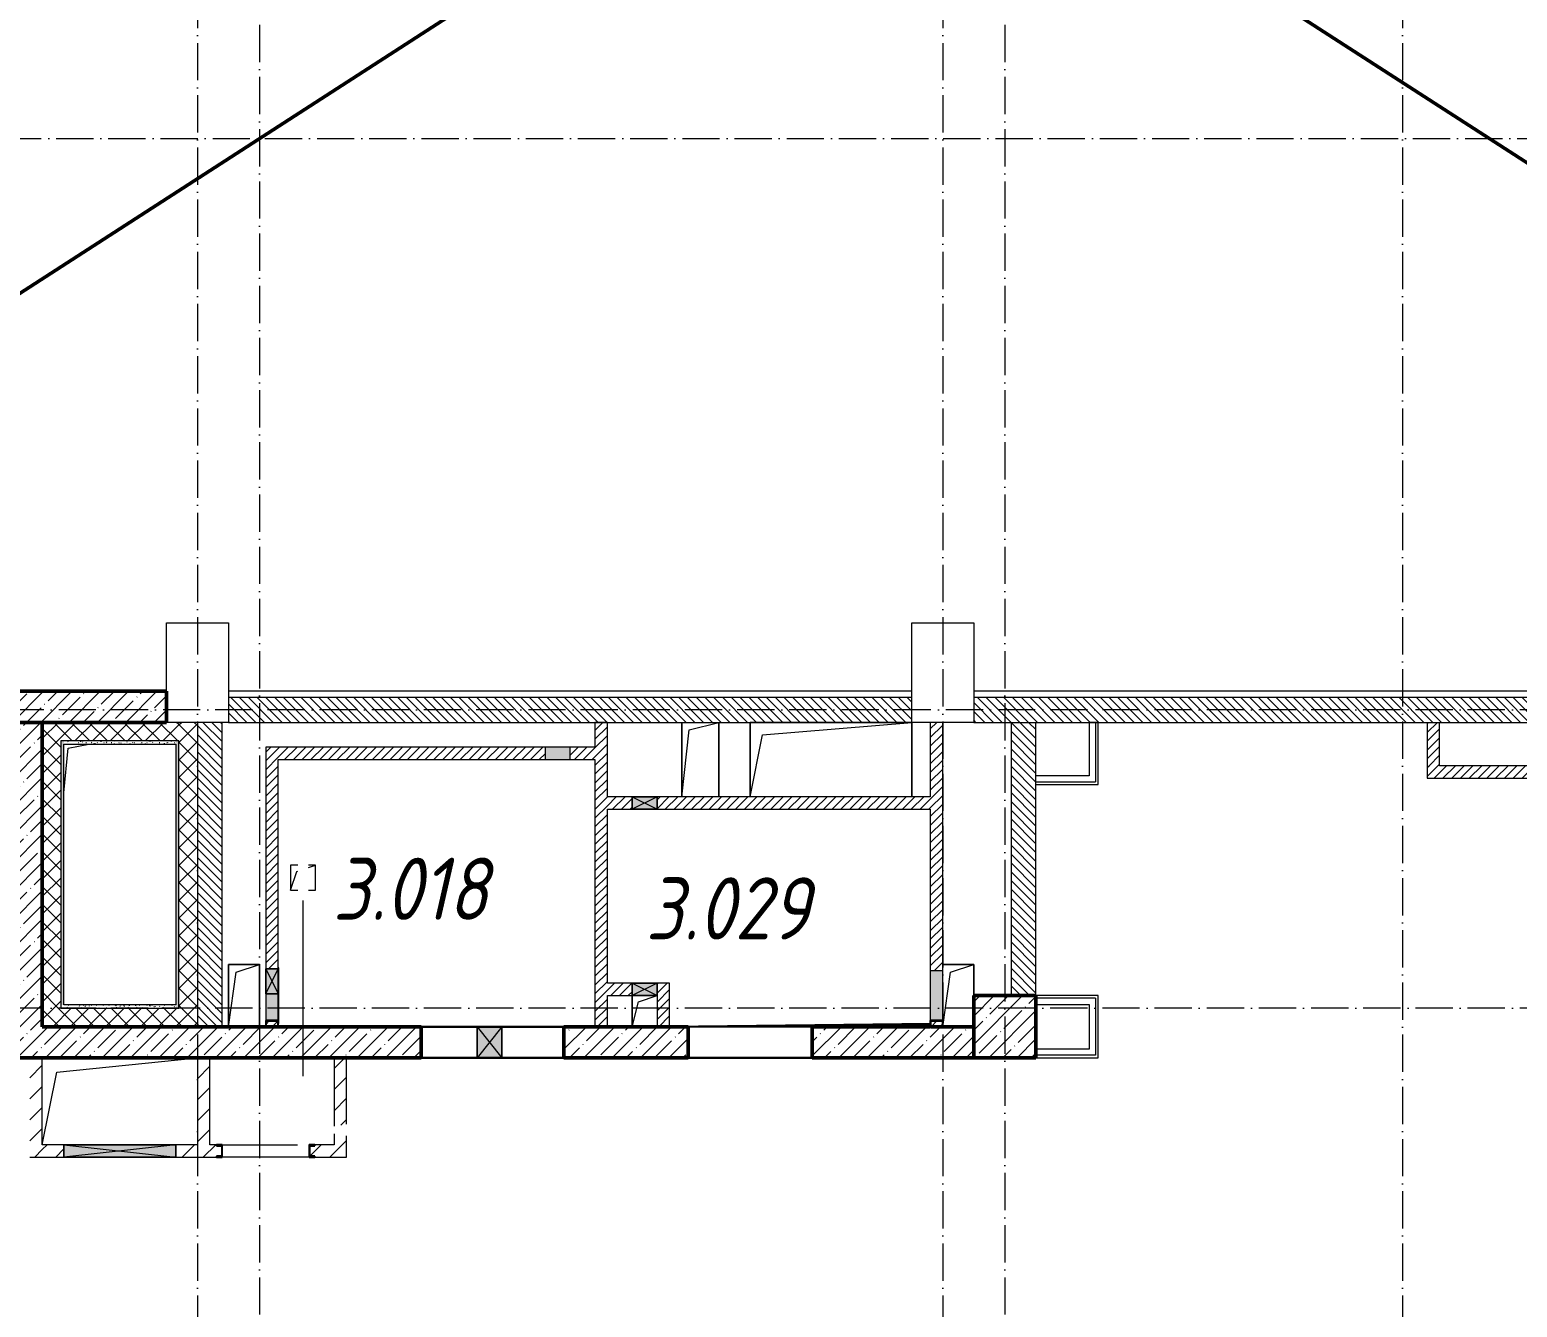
# Model space of a CAD drawing. Header units: millimetres. Extents: x -213536 to 1564669, y 70501 to 942238.
# Drawn here: x 605371 to 617346, y 351454 to 361737 of the extents above; entities that cross this region are included whole.
import ezdxf

# ---------------------------------------------------------------- set-up
doc = ezdxf.new("R2010")
doc.units = ezdxf.units.MM
doc.linetypes.add('50_200_ШТРИХ_1Т_ш5_п1_п1_', pattern=[700, 500, -100, 0, -100])
for name, color, linetype, lineweight in [('A-DETL-____-OTLN-1', 7, 'Continuous', 50), ('A-DETL-GENF-OTLN', 7, 'Continuous', 9), ('A-DETL-GENF-OTLN-2', 7, 'Continuous', 5), ('A-FLOR-____-OTLN', 7, 'Continuous', 9), ('A-GENM-____-MCUT', 7, 'Continuous', 25), ('A-GENM-____-OTLN', 7, 'Continuous', 9), ('A-GENM-____-OTLN-1', 7, 'Continuous', 25), ('A-GLAZ-____-OTLN', 7, 'Continuous', 9), ('A-WALL-____-MCUT', 7, 'Continuous', 13), ('A-WALL-____-MCUT-1', 7, 'Continuous', 9), ('A-WALL-____-MCUT-2', 7, 'Continuous', 50), ('A-WALL-____-OTLN', 7, 'Continuous', 9), ('A-WALL-____-PATT-1', 7, 'Continuous', 9), ('A-WALL-FNSH-MCUT-1', 7, 'Continuous', 9), ('I-WALL-____-OTLN', 7, 'Continuous', 9), ('S-COLS-____-MCUT', 7, 'Continuous', 50), ('S-COLS-____-OTLN', 7, 'Continuous', 9), ('S-GRID-____-OTLN-1', 7, '50_200_ШТРИХ_1Т_ш5_п1_п1_', 9), ('Марки помещений', 7, 'Continuous', 9)]:
    doc.layers.add(name, color=color, linetype=linetype, lineweight=lineweight)
for name, color, linetype, lineweight, true_color in [('A-DETL-GENF-OTLN-3', 9, 'Continuous', 9, 0x808080), ('A-GLAZ-____-OTLN-1', 7, 'Continuous', 9, 0xc0c0c0), ('A-WALL-____-PATT-2', 7, 'Continuous', 9, 0x787878)]:
    doc.layers.add(name, color=color, linetype=linetype, lineweight=lineweight, true_color=true_color)
doc.styles.add('ISOCPEUR_I_2', font='isocpeui.ttf', dxfattribs={"width": 0.85, "height": 2.3})
pattern_1 = [(45, (549721.47, 286281.11), (-114.04925, 114.04925), []), (45, (549835.52, 286281.11), (-114.04925, 114.04925), [201.612, -40.322, 3.353, -36.97])]
pattern_2 = [(45, (549721.475, 286281.11), (-35.35534, 35.35534), [])]
pattern_3 = [(135, (549721.475, 286281.11), (-35.35534, -35.35534), [])]
pattern_4 = [(0, (549721.475, 286281.11), (81.28, 20.32), [3.353, -57.607, 3.353, -57.607, -325.12]), (0, (549721.475, 286281.11), (81.28, 20.32), [-121.92, 3.353, -118.567, 3.353, -57.607, -142.24]), (0, (549721.475, 286281.11), (81.28, 20.32), [-304.8, 3.353, -37.287, 3.353, -98.247]), (120, (549751.955, 286291.27), (-58.237636, 60.230545), [3.353, -57.607, 3.353, -57.607, -325.12]), (120, (549751.955, 286291.27), (-58.237636, 60.230545), [-121.92, 3.353, -118.567, 3.353, -57.607, -142.24]), (120, (549751.955, 286291.27), (-58.237636, 60.230545), [-304.8, 3.353, -37.287, 3.353, -98.247]), (240, (549762.115, 286331.91), (-23.042364, -80.550545), [3.353, -57.607, 3.353, -57.607, -325.12]), (240, (549762.115, 286331.91), (-23.042364, -80.550545), [-121.92, 3.353, -118.567, 3.353, -57.607, -142.24]), (240, (549762.115, 286331.91), (-23.042364, -80.550545), [-304.8, 3.353, -37.287, 3.353, -98.247])]
pattern_5 = [(45, (549721.47, 286281.11), (-70.71068, 70.71068), []), (135, (549721.47, 286281.11), (-70.71068, -70.71068), [])]
pattern_6 = [(45, (549721.47, 286281.11), (-84.85281, 84.85281), [])]

# ---------------------------------------------------------------- blocks, each defined once
blk = doc.blocks.new('BSC_Колонна _Прямоугольная - 500х500-V79-АР1_План отверстий 3 этажа в осях 1-64_Ю-ЯЯ')
at = {"layer": 'S-COLS-____-OTLN'}
h = blk.add_hatch(dxfattribs=at)
h.set_pattern_fill('FP_88', color=256, style=0, pattern_type=2)
h.set_pattern_definition([(45, (-63500, -67431.04), (-114.04925, 114.04925), []), (45, (-63385.95, -67431.04), (-114.04925, 114.04925), [201.613, -40.323, 3.353, -36.97])])
h.paths.add_polyline_path([(-250, -250), (250, -250), (250, 250), (-250, 250)], flags=0)
at = {"layer": 'S-COLS-____-MCUT'}
for p, q in [((250, 250), (-250, 250)), ((-250, 250), (-250, -250)), ((250, -250), (250, 250)), ((-250, -250), (250, -250))]:
    blk.add_line(p, q, dxfattribs=at)
blk = doc.blocks.new('BSC_Колонна _Прямоугольная - 500х800-V86-АР1_План отверстий 3 этажа в осях 1-64_Ю-ЯЯ')
at = {"layer": 'S-COLS-____-OTLN'}
for p, q in [((-250, 400), (-200, 400)), ((-250, -400), (-250, 200)), ((250, 150), (250, -400)), ((250, -400), (-250, -400))]:
    blk.add_line(p, q, dxfattribs=at)
blk = doc.blocks.new('BSC_Колонна _Прямоугольная - 500х800-V87-АР1_План отверстий 3 этажа в осях 1-64_Ю-ЯЯ')
at = {"layer": 'S-COLS-____-OTLN'}
for p, q in [((-250, 400), (0, 400)), ((100, 400), (250, 400)), ((-250, -400), (-250, 200)), ((250, 200), (250, -400)), ((250, -400), (-250, -400))]:
    blk.add_line(p, q, dxfattribs=at)
blk = doc.blocks.new('AR_Отверстие Ниша - Лючок-32404835-АР1_План отверстий 3 этажа в осях 1-64_Ю-ЯЯ')
at = {"layer": 'A-GLAZ-____-OTLN'}
blk.add_hatch(color=256, dxfattribs=at).paths.add_polyline_path([(100, -50), (100, 50), (-100, 50), (-100, -50)], flags=0)
for p, q in [((100, 50), (-100, 50)), ((-100, 50), (-100, -50)), ((100, -50), (100, 50)), ((-100, -50), (100, -50))]:
    blk.add_line(p, q, dxfattribs=at)
blk = doc.blocks.new('AR_Отверстие Ниша - Лючок-32404890-АР1_План отверстий 3 этажа в осях 1-64_Ю-ЯЯ')
at = {"layer": 'A-GLAZ-____-OTLN'}
blk.add_hatch(color=256, dxfattribs=at).paths.add_polyline_path([(-200, 50), (-200, -50), (15, -50), (15, 50)], flags=0)
for p, q in [((15, 50), (-200, 50)), ((-200, -50), (15, -50))]:
    blk.add_line(p, q, dxfattribs=at)
blk = doc.blocks.new('Л_Общий_Лючок - Лючок-29808059-АР1_План отверстий 3 этажа в осях 1-64_Ю-ЯЯ')
at = {"layer": 'A-GLAZ-____-OTLN-1'}
blk.add_hatch(color=256, dxfattribs=at).paths.add_polyline_path([(424, 6), (-24, 6), (-24, 0), (424, 0)], flags=0)
at = {"layer": 'A-GLAZ-____-OTLN'}
for p, q in [((424, 6), (-24, 6)), ((-24, 6), (-24, 0)), ((424, 6), (424, 0))]:
    blk.add_line(p, q, dxfattribs=at)
blk = doc.blocks.new('AR_Отверстие Ниша - Лючок-32404954-АР1_План отверстий 3 этажа в осях 1-64_Ю-ЯЯ')
at = {"layer": 'A-GLAZ-____-OTLN'}
blk.add_hatch(color=256, dxfattribs=at).paths.add_polyline_path([(200, -50), (200, 50), (-200, 50), (-200, -50)], flags=0)
for p, q in [((200, 50), (-200, 50)), ((-200, 50), (-200, -50)), ((-200, -50), (200, -50))]:
    blk.add_line(p, q, dxfattribs=at)
blk = doc.blocks.new('154_Фахверк_СКБ_Швеллер - Тип_100_3960_зеркало-29769493-АР1_План отверстий 3 этажа в осях 1-64_Ю-ЯЯ')
at = {"layer": 'A-GENM-____-MCUT'}
for p, q in [((175, 50), (125, 50)), ((125, 50), (125, -50)), ((128, 47), (175, 47)), ((128, -47), (128, 47)), ((175, 47), (175, 50)), ((125, -50), (175, -50)), ((175, -47), (128, -47)), ((175, -50), (175, -47))]:
    blk.add_line(p, q, dxfattribs=at)
blk = doc.blocks.new('AR_Отверстие прямоугольное _в стене_ - AR_Отверстие прямоугольное _в стене__ВК-32404859-АР1_План отверстий 3 этажа в осях 1-64_Ю-ЯЯ')
at = {"layer": 'A-GLAZ-____-OTLN'}
blk.add_hatch(color=256, dxfattribs=at).paths.add_polyline_path([(-100, -50), (100, -50), (100, 50), (-100, 50)], flags=0)
at = {"layer": 'A-DETL-GENF-OTLN'}
for p, q in [((-100, -50), (-100, 50)), ((-100, 50), (100, 50)), ((100, 50), (-100, -50)), ((-100, 50), (100, -50)), ((100, 50), (-100, 50)), ((-100, 50), (-100, -50)), ((100, 50), (100, -50)), ((100, -50), (100, 50)), ((100, -50), (-100, -50)), ((-100, -50), (100, -50))]:
    blk.add_line(p, q, dxfattribs=at)
blk = doc.blocks.new('AR_Отверстие прямоугольное _в плите_ - AR_Отверстие прямоугольное _в плите_-V170-АР1_План отверстий 3 этажа в осях 1-64_Ю-ЯЯ')
at = {"layer": 'A-GENM-____-OTLN'}
for p, q in [((125, 250), (-125, 250)), ((-125, 250), (-125, -250)), ((-63, 188), (125, 250)), ((125, -250), (125, 250)), ((-125, -250), (-63, 188))]:
    blk.add_line(p, q, dxfattribs=at)
blk = doc.blocks.new('AR_Отверстие прямоугольное _в плите_ - AR_Отверстие прямоугольное _в плите_-V171-АР1_План отверстий 3 этажа в осях 1-64_Ю-ЯЯ')
at = {"layer": 'A-GENM-____-OTLN'}
for p, q in [((125, 250), (-125, 250)), ((-63, 188), (125, 250)), ((125, 0), (125, 250)), ((-125, -250), (-63, 188))]:
    blk.add_line(p, q, dxfattribs=at)
blk = doc.blocks.new('AR_Отверстие прямоугольное _в плите_ - AR_Отверстие прямоугольное _в плите_-V174-АР1_План отверстий 3 этажа в осях 1-64_Ю-ЯЯ')
at = {"layer": 'A-GENM-____-OTLN'}
for p, q in [((-43, 100), (-100, 100)), ((-100, 100), (-100, -100)), ((-100, -100), (-50, 50)), ((-50, 50), (-43, 52)), ((100, 100), (43, 100)), ((43, 81), (100, 100)), ((100, -100), (100, 100)), ((-100, -100), (-43, -100)), ((43, -100), (100, -100))]:
    blk.add_line(p, q, dxfattribs=at)
blk = doc.blocks.new('AR_Отверстие прямоугольное _в плите_ - AR_Отверстие прямоугольное _в плите_-30552516-АР1_План отверстий 3 этажа в осях 1-64_Ю-ЯЯ')
at = {"layer": 'A-GENM-____-OTLN'}
for p, q in [((-450, 658), (-417, 1017)), ((-417, 1017), (-250, 1050))]:
    blk.add_line(p, q, dxfattribs=at)
blk = doc.blocks.new('AR_Отверстие прямоугольное _в плите_ - AR_Отверстие прямоугольное _в плите_-30552779-АР1_План отверстий 3 этажа в осях 1-64_Ю-ЯЯ')
at = {"layer": 'A-GENM-____-OTLN'}
for p, q in [((-508, 233), (625, 350)), ((-625, -350), (-508, 233))]:
    blk.add_line(p, q, dxfattribs=at)
blk = doc.blocks.new('AR_Отверстие прямоугольное _в плите_ - AR_Отверстие прямоугольное _в плите_-30552610-АР1_План отверстий 3 этажа в осях 1-64_Ю-ЯЯ')
at = {"layer": 'A-GENM-____-OTLN'}
for p, q in [((-150, 300), (-150, -300)), ((-150, -300), (-90, 240)), ((-90, 240), (150, 300)), ((150, -300), (150, 300))]:
    blk.add_line(p, q, dxfattribs=at)
blk = doc.blocks.new('AR_Отверстие прямоугольное _в плите_ - AR_Отверстие прямоугольное _в плите_-30552626-АР1_План отверстий 3 этажа в осях 1-64_Ю-ЯЯ')
at = {"layer": 'A-GENM-____-OTLN'}
for p, q in [((-100, 125), (-100, -125)), ((-50, 75), (100, 125)), ((-100, -125), (-50, 75))]:
    blk.add_line(p, q, dxfattribs=at)
blk = doc.blocks.new('AR_Отверстие прямоугольное _в плите_ - AR_Отверстие прямоугольное _в плите_-30552510-АР1_План отверстий 3 этажа в осях 1-64_Ю-ЯЯ')
at = {"layer": 'A-GENM-____-OTLN'}
for p, q in [((650, 300), (-650, 300)), ((-650, 300), (-650, -300)), ((-550, 200), (650, 300)), ((650, -300), (650, 300)), ((-650, -300), (-550, 200))]:
    blk.add_line(p, q, dxfattribs=at)
blk = doc.blocks.new('AR_Отверстие прямоугольное _в стене__БезПР - AR_Отверстие прямоугольное _в стене__БезПР-30578456-АР1_План отверстий 3 этажа в осях 1-64_Ю-ЯЯ')
at = {"layer": 'A-GLAZ-____-OTLN-1'}
blk.add_hatch(color=256, dxfattribs=at).paths.add_polyline_path([(100, -125), (100, 125), (-100, 125), (-100, -125)], flags=0)
at = {"layer": 'A-DETL-GENF-OTLN'}
for p, q in [((-100, -125), (-100, 125)), ((-100, 125), (100, 125)), ((100, 125), (-100, -125)), ((-100, 125), (100, -125)), ((100, 125), (-100, 125)), ((-100, 125), (-100, -125)), ((100, 125), (100, -125)), ((100, -125), (100, 125)), ((100, -125), (-100, -125)), ((-100, -125), (100, -125))]:
    blk.add_line(p, q, dxfattribs=at)
at = {"layer": 'A-GLAZ-____-OTLN'}
blk.add_line((100, 125), (-100, 125), dxfattribs=at)
blk = doc.blocks.new('154_Стойка_СКБ_Швеллер - СМ-2180_100-28318692-АР1_План отверстий 3 этажа в осях 1-64_Ю-ЯЯ')
at = {"layer": 'A-GENM-____-MCUT'}
for p, q in [((171, 50), (125, 50)), ((125, 50), (125, -50)), ((129.5, 42.4), (171, 42.4)), ((129.5, -42.4), (129.5, 42.4)), ((171, 42.4), (171, 50)), ((125, -50), (171, -50)), ((171, -42.4), (129.5, -42.4)), ((171, -50), (171, -42.4))]:
    blk.add_line(p, q, dxfattribs=at)
blk = doc.blocks.new('AR_Отверстие прямоугольное _в стене__БезПР - AR_Отверстие прямоугольное _в стене__БезПР-36428360-АР1_План отверстий 3 этажа в осях 1-64_Ю-ЯЯ')
at = {"layer": 'A-GLAZ-____-OTLN'}
blk.add_hatch(color=256, dxfattribs=at).paths.add_polyline_path([(450, -50), (450, 50), (-450, 50), (-450, -50), (170, -50)], flags=0)
at = {"layer": 'A-DETL-GENF-OTLN'}
for p, q in [((-450, -50), (-450, 50)), ((-450, 50), (450, 50)), ((450, 50), (-450, -50)), ((-450, 50), (450, -50)), ((450, 50), (-450, 50)), ((-450, 50), (-450, -50)), ((450, 50), (450, -50)), ((450, -50), (450, 50)), ((450, -50), (-450, -50)), ((-450, -50), (450, -50))]:
    blk.add_line(p, q, dxfattribs=at)
at = {"layer": 'A-GLAZ-____-OTLN'}
blk.add_line((450, 50), (-450, 50), dxfattribs=at)
blk = doc.blocks.new('AR_Отверстие прямоугольное _в стене__БезПР - AR_Отверстие прямоугольное _в стене__БезПР-36427953-АР1_План отверстий 3 этажа в осях 1-64_Ю-ЯЯ')
at = {"layer": 'A-GLAZ-____-OTLN'}
blk.add_hatch(color=256, dxfattribs=at).paths.add_polyline_path([(100, -50), (100, 50), (-100, 50), (-100, -50)], flags=0)
at = {"layer": 'A-DETL-GENF-OTLN'}
for p, q in [((-100, -50), (-100, 50)), ((-100, 50), (100, 50)), ((100, 50), (-100, -50)), ((-100, 50), (100, -50)), ((100, 50), (-100, 50)), ((-100, 50), (-100, -50)), ((100, 50), (100, -50)), ((100, -50), (100, 50)), ((100, -50), (-100, -50)), ((-100, -50), (100, -50))]:
    blk.add_line(p, q, dxfattribs=at)
blk = doc.blocks.new('DET_L_Имитация разреза_ISO2-5 - Вправо-29858769-АР1_План отверстий 3 этажа в осях 1-64_Ю-ЯЯ')
at = {"layer": 'A-DETL-GENF-OTLN-3'}
blk.add_line((143, 0), (1557, 0), dxfattribs=at)

msp = doc.modelspace()

# ---------------------------------------------------------------- hatches: boundary and pattern name
at = {"layer": 'A-WALL-____-PATT-1'}
h = msp.add_hatch(dxfattribs=at)
h.set_pattern_fill('FP_12', color=256, style=0, pattern_type=2)
h.set_pattern_definition(pattern_1)
h.paths.add_polyline_path([(605221.5, 356162.2), (606471.5, 356162.2), (606471.5, 356412.2), (605221.5, 356412.2), (605221.5, 356362.2)], flags=0)
h = msp.add_hatch(dxfattribs=at)
h.set_pattern_fill('FP_9', color=256, style=0, pattern_type=2)
h.set_pattern_definition(pattern_3)
h.paths.add_polyline_path([(612471.5, 356162.2), (612471.5, 356362.2), (606971.5, 356362.2), (606971.5, 356162.2), (611568.7, 356162.2)], flags=0)
h = msp.add_hatch(dxfattribs=at)
h.set_pattern_fill('FP_9', color=256, style=0, pattern_type=2)
h.set_pattern_definition(pattern_3)
h.paths.add_polyline_path([(618421.5, 356162.2), (618421.5, 356362.2), (612971.5, 356362.2), (612971.5, 356162.2), (616871.1, 356162.2)], flags=0)
h = msp.add_hatch(dxfattribs=at)
h.set_pattern_fill('FP_12', color=256, style=0, pattern_type=2)
h.set_pattern_definition(pattern_1)
h.paths.add_polyline_path([(605221.5, 353712.2), (605471.5, 353712.2), (605471.5, 356162.2), (605221.5, 356162.2), (605221.5, 354806)], flags=0)
h = msp.add_hatch(dxfattribs=at)
h.set_pattern_fill('FP_4', color=256, style=0, pattern_type=2)
h.set_pattern_definition(pattern_5)
h.paths.add_polyline_path([(605621.5, 353862.2), (605621.5, 356162.2), (605471.5, 356162.2), (605471.5, 353862.2)], flags=0)
h = msp.add_hatch(dxfattribs=at)
h.set_pattern_fill('FP_4', color=256, style=0, pattern_type=2)
h.set_pattern_definition(pattern_5)
h.paths.add_polyline_path([(605646.5, 356012.2), (606571.5, 356012.2), (606571.5, 356162.2), (605621.5, 356162.2), (605621.5, 356012.2)], flags=0)
h = msp.add_hatch(dxfattribs=at)
h.set_pattern_fill('FP_4', color=256, style=0, pattern_type=2)
h.set_pattern_definition(pattern_5)
h.paths.add_polyline_path([(606571.5, 353712.2), (606721.5, 353712.2), (606721.5, 356162.2), (606571.5, 356162.2), (606571.5, 353862.2)], flags=0)
h = msp.add_hatch(dxfattribs=at)
h.set_pattern_fill('FP_9', color=256, style=0, pattern_type=2)
h.set_pattern_definition(pattern_3)
h.paths.add_polyline_path([(606921.5, 353712.2), (606921.5, 356162.2), (606721.5, 356162.2), (606721.5, 353712.2)], flags=0)
h = msp.add_hatch(dxfattribs=at)
h.set_pattern_fill('FP_8', color=256, style=0, pattern_type=2)
h.set_pattern_definition(pattern_2)
h.paths.add_polyline_path([(610021.5, 353712.2), (610021.5, 356162.2), (609921.5, 356162.2), (609921.5, 353712.2)], flags=0)
h = msp.add_hatch(dxfattribs=at)
h.set_pattern_fill('FP_8', color=256, style=0, pattern_type=2)
h.set_pattern_definition(pattern_2)
h.paths.add_polyline_path([(612624.5, 353712.2), (612718.5, 353712.2), (612718.5, 353759.2), (612624.5, 353759.2)], flags=0)
h.paths.add_polyline_path([(612721.5, 354162.2), (612721.5, 356162.2), (612621.5, 356162.2), (612621.5, 354162.2), (612695.8, 354162.2)], flags=0)
h = msp.add_hatch(dxfattribs=at)
h.set_pattern_fill('FP_9', color=256, style=0, pattern_type=2)
h.set_pattern_definition(pattern_3)
h.paths.add_polyline_path([(613271.5, 353962.2), (613471.5, 353962.2), (613471.5, 356162.2), (613271.5, 356162.2)], flags=0)
h = msp.add_hatch(dxfattribs=at)
h.set_pattern_fill('FP_8', color=256, style=0, pattern_type=2)
h.set_pattern_definition(pattern_2)
h.paths.add_polyline_path([(616721.5, 355812.2), (616721.5, 356162.2), (616621.5, 356162.2), (616621.5, 355812.2)], flags=0)
h = msp.add_hatch(dxfattribs=at)
h.set_pattern_fill('FP_8', color=256, style=0, pattern_type=2)
h.set_pattern_definition(pattern_2)
h.paths.add_polyline_path([(607274.5, 353712.2), (607368.5, 353712.2), (607368.5, 353759.2), (607274.5, 353759.2)], flags=0)
h.paths.add_polyline_path([(607271.5, 354177.2), (607371.5, 354177.2), (607371.5, 355962.2), (607271.5, 355962.2), (607271.5, 354806)], flags=0)
h = msp.add_hatch(dxfattribs=at)
h.set_pattern_fill('FP_8', color=256, style=0, pattern_type=2)
h.set_pattern_definition(pattern_2)
h.paths.add_polyline_path([(607371.5, 355862.2), (609521.5, 355862.2), (609521.5, 355962.2), (607371.5, 355962.2)], flags=0)
h.paths.add_polyline_path([(609921.5, 355862.2), (609921.5, 355962.2), (609721.5, 355962.2), (609721.5, 355862.2), (609801.2, 355862.2)], flags=0)
h = msp.add_hatch(dxfattribs=at)
h.set_pattern_fill('FP_8', color=256, style=0, pattern_type=2)
h.set_pattern_definition(pattern_2)
h.paths.add_polyline_path([(618101.5, 355712.2), (618121.5, 355712.2), (618121.5, 355812.2), (618101.5, 355812.2), (618101.5, 355809.2), (618054.5, 355809.2), (618054.5, 355715.2), (618101.5, 355715.2), (618101.5, 355713.6)], flags=0)
h.paths.add_polyline_path([(617551.5, 355712.2), (617551.5, 355812.2), (616621.5, 355812.2), (616621.5, 355712.2), (616871.1, 355712.2)], flags=0)
h = msp.add_hatch(dxfattribs=at)
h.set_pattern_fill('FP_8', color=256, style=0, pattern_type=2)
h.set_pattern_definition(pattern_2)
h.paths.add_polyline_path([(610421.5, 355462.2), (612621.5, 355462.2), (612621.5, 355562.2), (610421.5, 355562.2)], flags=0)
h.paths.add_polyline_path([(610221.5, 355462.2), (610221.5, 355562.2), (610021.5, 355562.2), (610021.5, 355462.2)], flags=0)
h = msp.add_hatch(dxfattribs=at)
h.set_pattern_fill('FP_8', color=256, style=0, pattern_type=2)
h.set_pattern_definition(pattern_2)
h.paths.add_polyline_path([(610221.5, 353962.2), (610221.5, 354062.2), (610021.5, 354062.2), (610021.5, 353962.2)], flags=0)
h = msp.add_hatch(dxfattribs=at)
h.set_pattern_fill('FP_8', color=256, style=0, pattern_type=2)
h.set_pattern_definition(pattern_2)
h.paths.add_polyline_path([(610521.5, 353712.2), (610521.5, 354062.2), (610421.5, 354062.2), (610421.5, 353712.2)], flags=0)
h = msp.add_hatch(dxfattribs=at)
h.set_pattern_fill('FP_4', color=256, style=0, pattern_type=2)
h.set_pattern_definition(pattern_5)
h.paths.add_polyline_path([(606546.5, 353712.2), (606571.5, 353712.2), (606571.5, 353862.2), (605471.5, 353862.2), (605471.5, 353712.2), (606266.3, 353712.2)], flags=0)
h = msp.add_hatch(dxfattribs=at)
h.set_pattern_fill('FP_12', color=256, style=0, pattern_type=2)
h.set_pattern_definition(pattern_1)
h.paths.add_polyline_path([(612718.5, 353462.2), (612971.5, 353462.2), (612971.5, 353712.2), (611671.5, 353712.2), (611671.5, 353462.2)], flags=0)
h.paths.add_polyline_path([(610671.5, 353462.2), (610671.5, 353712.2), (609671.5, 353712.2), (609671.5, 353462.2), (609801.2, 353462.2)], flags=0)
h.paths.add_polyline_path([(608033.8, 353462.2), (608521.5, 353462.2), (608521.5, 353712.2), (604021.5, 353712.2), (604021.5, 353462.2), (607150, 353462.2)], flags=0)
h.paths.add_polyline_path([(602421.5, 353462.2), (602871.5, 353462.2), (602871.5, 353712.2), (600171.5, 353712.2), (600171.5, 353462.2), (601171.5, 353462.2)], flags=0)
h = msp.add_hatch(dxfattribs=at)
h.set_pattern_fill('FP_7', color=256, style=0, pattern_type=2)
h.set_pattern_definition(pattern_6)
h.paths.add_polyline_path([(605471.5, 352662.2), (605471.5, 353462.2), (605371.5, 353462.2), (605371.5, 352662.2)], flags=0)
h = msp.add_hatch(dxfattribs=at)
h.set_pattern_fill('FP_7', color=256, style=0, pattern_type=2)
h.set_pattern_definition(pattern_6)
h.paths.add_polyline_path([(606821.5, 352762.2), (606821.5, 353462.2), (606721.5, 353462.2), (606721.5, 352762.2)], flags=0)
h = msp.add_hatch(dxfattribs=at)
h.set_pattern_fill('FP_7', color=256, style=0, pattern_type=2)
h.set_pattern_definition(pattern_6)
h.paths.add_polyline_path([(607821.5, 352662.2), (607921.5, 352662.2), (607921.5, 352835.1), (607821.5, 352850.1), (607821.5, 352762.2)], flags=0)
h.paths.add_polyline_path([(607821.5, 352912.1), (607921.5, 352927), (607921.5, 353462.2), (607821.5, 353462.2), (607821.5, 352931.1)], flags=0)
h = msp.add_hatch(dxfattribs=at)
h.set_pattern_fill('FP_7', color=256, style=0, pattern_type=2)
h.set_pattern_definition(pattern_6)
h.paths.add_polyline_path([(605646.5, 352662.2), (605646.5, 352762.2), (605471.5, 352762.2), (605471.5, 352662.2)], flags=0)
h.paths.add_polyline_path([(607667.5, 352662.2), (607821.5, 352662.2), (607821.5, 352762.2), (607667.5, 352762.2), (607667.5, 352754.6), (607626, 352754.6), (607626, 352669.8), (607667.5, 352669.8)], flags=0)
h.paths.add_polyline_path([(606546.5, 352662.2), (606875.5, 352662.2), (606875.5, 352669.8), (606917, 352669.8), (606917, 352754.6), (606875.5, 352754.6), (606875.5, 352762.2), (606546.5, 352762.2), (606546.5, 352669.8)], flags=0)
at = {"layer": 'A-WALL-____-PATT-2'}
h = msp.add_hatch(dxfattribs=at)
h.set_pattern_fill('FP_155', color=256, style=0, pattern_type=2)
h.set_pattern_definition(pattern_4)
h.paths.add_polyline_path([(605621.5, 353887.2), (605646.5, 353887.2), (605646.5, 356012.2), (605621.5, 356012.2), (605621.5, 354806)], flags=0)
h = msp.add_hatch(dxfattribs=at)
h.set_pattern_fill('FP_155', color=256, style=0, pattern_type=2)
h.set_pattern_definition(pattern_4)
h.paths.add_polyline_path([(605646.5, 355987.2), (606546.5, 355987.2), (606546.5, 356012.2), (605646.5, 356012.2)], flags=0)
h = msp.add_hatch(dxfattribs=at)
h.set_pattern_fill('FP_155', color=256, style=0, pattern_type=2)
h.set_pattern_definition(pattern_4)
h.paths.add_polyline_path([(606546.5, 353862.2), (606571.5, 353862.2), (606571.5, 356012.2), (606546.5, 356012.2), (606546.5, 353887.2)], flags=0)
h = msp.add_hatch(dxfattribs=at)
h.set_pattern_fill('FP_155', color=256, style=0, pattern_type=2)
h.set_pattern_definition(pattern_4)
h.paths.add_polyline_path([(606546.5, 353862.2), (606546.5, 353887.2), (605621.5, 353887.2), (605621.5, 353862.2), (606266.3, 353862.2)], flags=0)

# ---------------------------------------------------------------- linework, layer by layer
at = {"color": 2, "lineweight": 30}
for points in [[(609921.5, 353712.2), (607368.5, 353712.2)], [(612624.5, 353735.7), (610521.5, 353712.2)], [(613471.5, 353462.2), (607921.5, 353462.2)]]:
    msp.add_lwpolyline(points, dxfattribs=at)
at = {"layer": 'A-DETL-____-OTLN-1'}
for p, q in [((600721.5, 371462.2), (623621.5, 356662.2)), ((623621.5, 371462.2), (600721.5, 356662.2))]:
    msp.add_line(p, q, dxfattribs=at)
at = {"layer": 'A-FLOR-____-OTLN'}
for p, q in [((612471.5, 356412.2), (606971.5, 356412.2)), ((618421.5, 356412.2), (612971.5, 356412.2)), ((610620.2, 355562.2), (610620.2, 356162.2)), ((610920.2, 356162.2), (610920.2, 355562.2)), ((611171.5, 356161.8), (612471.5, 356161.8)), ((611171.5, 355562.2), (611171.5, 356161.8)), ((612471.5, 356161.8), (612471.5, 355562.2)), ((606971.5, 354212.2), (607221.5, 354212.2)), ((606971.5, 353712.2), (606971.5, 354212.2)), ((607221.5, 354212.2), (607221.5, 353712.2)), ((612721.5, 354212.2), (612971.5, 354212.2)), ((612971.5, 354212.2), (612971.5, 353962.2)), ((610221.5, 353712.2), (610221.5, 353962.2))]:
    msp.add_line(p, q, dxfattribs=at)
at = {"layer": 'A-WALL-____-MCUT'}
for p, q in [((612471.5, 356362.2), (606971.5, 356362.2)), ((606971.5, 356362.2), (606971.5, 356162.2)), ((612471.5, 356162.2), (612471.5, 356362.2)), ((618421.5, 356362.2), (612971.5, 356362.2)), ((612971.5, 356362.2), (612971.5, 356162.2)), ((606921.5, 356162.2), (606721.5, 356162.2)), ((606721.5, 356162.2), (606721.5, 353712.2)), ((606921.5, 353712.2), (606921.5, 356162.2)), ((606971.5, 356162.2), (612471.5, 356162.2)), ((612971.5, 356162.2), (618421.5, 356162.2)), ((613271.5, 356162.2), (613271.5, 353962.2)), ((613471.5, 353962.2), (613471.5, 356162.2)), ((613951.5, 356162.2), (613901.5, 356162.2)), ((613901.5, 356162.2), (613901.5, 355732.2)), ((613951.5, 356162.2), (613951.5, 355682.2)), ((613901.5, 355732.2), (613471.5, 355732.2)), ((613471.5, 355682.2), (613951.5, 355682.2)), ((613951.5, 353942.2), (613471.5, 353942.2)), ((613471.5, 353892.2), (613901.5, 353892.2)), ((613901.5, 353892.2), (613901.5, 353532.2)), ((613951.5, 353942.2), (613951.5, 353482.2)), ((613901.5, 353532.2), (613471.5, 353532.2)), ((613951.5, 353482.2), (613471.5, 353482.2))]:
    msp.add_line(p, q, dxfattribs=at)
at = {"layer": 'A-WALL-____-MCUT-1'}
for p, q in [((606721.5, 356162.2), (606471.5, 356162.2)), ((605621.5, 356012.2), (605621.5, 353862.2)), ((606571.5, 356012.2), (605621.5, 356012.2)), ((606571.5, 353862.2), (606571.5, 356012.2)), ((605621.5, 353862.2), (606571.5, 353862.2))]:
    msp.add_line(p, q, dxfattribs=at)
at = {"layer": 'A-WALL-____-MCUT-2'}
for p, q in [((606471.5, 356412.2), (605221.5, 356412.2)), ((606471.5, 356162.2), (606471.5, 356412.2)), ((605221.5, 356162.2), (606471.5, 356162.2)), ((605471.5, 353712.2), (605471.5, 356162.2)), ((607271.5, 353712.2), (605471.5, 353712.2)), ((607274.5, 353712.2), (607368.5, 353712.2)), ((608521.5, 353712.2), (607371.5, 353712.2)), ((608521.5, 353462.2), (608521.5, 353712.2)), ((610671.5, 353712.2), (609671.5, 353712.2)), ((609671.5, 353712.2), (609671.5, 353462.2)), ((610671.5, 353462.2), (610671.5, 353712.2)), ((612621.5, 353712.2), (611671.5, 353712.2)), ((611671.5, 353712.2), (611671.5, 353462.2)), ((612718.5, 353712.2), (612624.5, 353712.2)), ((612971.5, 353712.2), (612721.5, 353712.2)), ((604021.5, 353462.2), (608521.5, 353462.2)), ((609671.5, 353462.2), (610671.5, 353462.2)), ((611671.5, 353462.2), (612971.5, 353462.2))]:
    msp.add_line(p, q, dxfattribs=at)
at = {"layer": 'A-WALL-____-OTLN'}
for p, q in [((608521.5, 353712.2), (608972.9, 353712.2)), ((609172.9, 353712.2), (609671.5, 353712.2)), ((610671.5, 353712.2), (611671.5, 353712.2)), ((608972.9, 353462.2), (608521.5, 353462.2)), ((609671.5, 353462.2), (609172.9, 353462.2)), ((611671.5, 353462.2), (610671.5, 353462.2))]:
    msp.add_line(p, q, dxfattribs=at)
at = {"layer": 'A-WALL-FNSH-MCUT-1'}
for p, q in [((609921.5, 356162.2), (609921.5, 355962.2)), ((610021.5, 356162.2), (609921.5, 356162.2)), ((610021.5, 355562.2), (610021.5, 356162.2)), ((612621.5, 356162.2), (612621.5, 355562.2)), ((612721.5, 356162.2), (612621.5, 356162.2)), ((612721.5, 354162.2), (612721.5, 356162.2)), ((613971.5, 356162.2), (613951.5, 356162.2)), ((613971.5, 355662.2), (613971.5, 356162.2)), ((616621.5, 356162.2), (616621.5, 355712.2)), ((616721.5, 355812.2), (616721.5, 356162.2)), ((605646.5, 353887.2), (605646.5, 355987.2)), ((605646.5, 355987.2), (606546.5, 355987.2)), ((606546.5, 355987.2), (606546.5, 353887.2)), ((607271.5, 355962.2), (607271.5, 354177.2)), ((609521.5, 355962.2), (607271.5, 355962.2)), ((609921.5, 355962.2), (609721.5, 355962.2)), ((607371.5, 354177.2), (607371.5, 355862.2)), ((607371.5, 355862.2), (609521.5, 355862.2)), ((609721.5, 355862.2), (609921.5, 355862.2)), ((609921.5, 355862.2), (609921.5, 353712.2)), ((617551.5, 355812.2), (616721.5, 355812.2)), ((613471.5, 355662.2), (613971.5, 355662.2)), ((616621.5, 355712.2), (617551.5, 355712.2)), ((610221.5, 355562.2), (610021.5, 355562.2)), ((612621.5, 355562.2), (610421.5, 355562.2)), ((610021.5, 354062.2), (610021.5, 355462.2)), ((610021.5, 355462.2), (610221.5, 355462.2)), ((610421.5, 355462.2), (612621.5, 355462.2)), ((612621.5, 355462.2), (612621.5, 354162.2)), ((610221.5, 354062.2), (610021.5, 354062.2)), ((610521.5, 354062.2), (610421.5, 354062.2)), ((610521.5, 353712.2), (610521.5, 354062.2)), ((606546.5, 353887.2), (605646.5, 353887.2)), ((610021.5, 353712.2), (610021.5, 353962.2)), ((610021.5, 353962.2), (610221.5, 353962.2)), ((610421.5, 353962.2), (610421.5, 353712.2)), ((613971.5, 353962.2), (613471.5, 353962.2)), ((613971.5, 353462.2), (613971.5, 353962.2)), ((605471.5, 352762.2), (605471.5, 353462.2)), ((606721.5, 353462.2), (606721.5, 352762.2)), ((606821.5, 352762.2), (606821.5, 353462.2)), ((607821.5, 353462.2), (607821.5, 352912.1)), ((607921.5, 352927), (607921.5, 353462.2)), ((613471.5, 353462.2), (613971.5, 353462.2)), ((607821.5, 352850.1), (607821.5, 352762.2)), ((607921.5, 352662.2), (607921.5, 352835.1)), ((605646.5, 352762.2), (605471.5, 352762.2)), ((606721.5, 352762.2), (606546.5, 352762.2)), ((606875.5, 352762.2), (606821.5, 352762.2)), ((607821.5, 352762.2), (607667.5, 352762.2)), ((605371.5, 352662.2), (605646.5, 352662.2)), ((606546.5, 352662.2), (606875.5, 352662.2)), ((607667.5, 352662.2), (607921.5, 352662.2))]:
    msp.add_line(p, q, dxfattribs=at)
at = {"layer": 'I-WALL-____-OTLN'}
for p, q in [((606921.5, 352762.2), (607528.1, 352762.2)), ((607614.8, 352762.2), (607621.5, 352762.2)), ((607621.5, 352662.2), (606921.5, 352662.2))]:
    msp.add_line(p, q, dxfattribs=at)
at = {"layer": 'S-GRID-____-OTLN-1', "color": 251, "ltscale": 0.6, "true_color": 0x636466}
for p, q in [((606721.5, 377174), (606721.5, 339172.7)), ((612721.5, 377174), (612721.5, 339172.7)), ((616421.5, 377174), (616421.5, 339172.7)), ((607221.5, 376900.6), (607221.5, 339320.6)), ((613221.5, 376900.6), (613221.5, 339315.7)), ((584158.9, 360862.2), (653795.9, 360862.2)), ((653795.9, 356262.2), (598963.5, 356262.2)), ((653795.9, 353862.2), (545052.7, 353862.2))]:
    msp.add_line(p, q, dxfattribs=at)

# ---------------------------------------------------------------- block references
at = {"layer": 'A-DETL-GENF-OTLN-2', "rotation": 90.00000000000072}
msp.add_blockref('DET_L_Имитация разреза_ISO2-5 - Вправо-29858769-АР1_План отверстий 3 этажа в осях 1-64_Ю-ЯЯ', (607571.5, 353172.2), dxfattribs=at)
at = {"layer": 'A-GENM-____-OTLN'}
for name, p in [('AR_Отверстие прямоугольное _в плите_ - AR_Отверстие прямоугольное _в плите_-30552610-АР1_План отверстий 3 этажа в осях 1-64_Ю-ЯЯ', (610770.2, 355862.2)), ('AR_Отверстие прямоугольное _в плите_ - AR_Отверстие прямоугольное _в плите_-30552510-АР1_План отверстий 3 этажа в осях 1-64_Ю-ЯЯ', (611821.5, 355861.8)), ('AR_Отверстие прямоугольное _в плите_ - AR_Отверстие прямоугольное _в плите_-30552516-АР1_План отверстий 3 этажа в осях 1-64_Ю-ЯЯ', (606096.5, 354937.2)), ('AR_Отверстие прямоугольное _в плите_ - AR_Отверстие прямоугольное _в плите_-V174-АР1_План отверстий 3 этажа в осях 1-64_Ю-ЯЯ', (607571.5, 354912.2)), ('AR_Отверстие прямоугольное _в плите_ - AR_Отверстие прямоугольное _в плите_-V170-АР1_План отверстий 3 этажа в осях 1-64_Ю-ЯЯ', (607096.5, 353962.2)), ('AR_Отверстие прямоугольное _в плите_ - AR_Отверстие прямоугольное _в плите_-V171-АР1_План отверстий 3 этажа в осях 1-64_Ю-ЯЯ', (612846.5, 353962.2)), ('AR_Отверстие прямоугольное _в плите_ - AR_Отверстие прямоугольное _в плите_-30552626-АР1_План отверстий 3 этажа в осях 1-64_Ю-ЯЯ', (610321.5, 353837.2)), ('AR_Отверстие прямоугольное _в плите_ - AR_Отверстие прямоугольное _в плите_-30552779-АР1_План отверстий 3 этажа в осях 1-64_Ю-ЯЯ', (606096.5, 353112.2))]:
    msp.add_blockref(name, p, dxfattribs=at)
at = {"layer": 'A-GENM-____-OTLN-1'}
for name, p, rotation in [('154_Фахверк_СКБ_Швеллер - Тип_100_3960_зеркало-29769493-АР1_План отверстий 3 этажа в осях 1-64_Ю-ЯЯ', (607321.5, 353887.2), 270), ('154_Фахверк_СКБ_Швеллер - Тип_100_3960_зеркало-29769493-АР1_План отверстий 3 этажа в осях 1-64_Ю-ЯЯ', (612671.5, 353887.2), 270), ('154_Стойка_СКБ_Швеллер - СМ-2180_100-28318692-АР1_План отверстий 3 этажа в осях 1-64_Ю-ЯЯ', (607046.5, 352712.2), 180)]:
    msp.add_blockref(name, p, dxfattribs=dict(at, rotation=rotation))
msp.add_blockref('154_Стойка_СКБ_Швеллер - СМ-2180_100-28318692-АР1_План отверстий 3 этажа в осях 1-64_Ю-ЯЯ', (607496.5, 352712.2), dxfattribs=at)
at = {"layer": 'A-GLAZ-____-OTLN'}
for name, p in [('AR_Отверстие Ниша - Лючок-32404835-АР1_План отверстий 3 этажа в осях 1-64_Ю-ЯЯ', (609621.5, 355912.2)), ('AR_Отверстие прямоугольное _в стене__БезПР - AR_Отверстие прямоугольное _в стене__БезПР-36427953-АР1_План отверстий 3 этажа в осях 1-64_Ю-ЯЯ', (610321.5, 355512.2)), ('AR_Отверстие прямоугольное _в стене__БезПР - AR_Отверстие прямоугольное _в стене__БезПР-36427953-АР1_План отверстий 3 этажа в осях 1-64_Ю-ЯЯ', (610321.5, 354012.2)), ('AR_Отверстие прямоугольное _в стене__БезПР - AR_Отверстие прямоугольное _в стене__БезПР-30578456-АР1_План отверстий 3 этажа в осях 1-64_Ю-ЯЯ', (609072.9, 353587.2)), ('AR_Отверстие прямоугольное _в стене__БезПР - AR_Отверстие прямоугольное _в стене__БезПР-36428360-АР1_План отверстий 3 этажа в осях 1-64_Ю-ЯЯ', (606096.5, 352712.2))]:
    msp.add_blockref(name, p, dxfattribs=at)
for name, p, rotation in [('AR_Отверстие прямоугольное _в стене_ - AR_Отверстие прямоугольное _в стене__ВК-32404859-АР1_План отверстий 3 этажа в осях 1-64_Ю-ЯЯ', (607321.5, 354077.2), 90), ('Л_Общий_Лючок - Лючок-29808059-АР1_План отверстий 3 этажа в осях 1-64_Ю-ЯЯ', (607371.5, 354162.2), 270), ('AR_Отверстие Ниша - Лючок-32404954-АР1_План отверстий 3 этажа в осях 1-64_Ю-ЯЯ', (612671.5, 353962.2), 270), ('AR_Отверстие Ниша - Лючок-32404890-АР1_План отверстий 3 этажа в осях 1-64_Ю-ЯЯ', (607321.5, 353962.2), 90)]:
    msp.add_blockref(name, p, dxfattribs=dict(at, rotation=rotation))
at = {"layer": 'S-COLS-____-OTLN', "rotation": 180}
for name, p in [('BSC_Колонна _Прямоугольная - 500х800-V86-АР1_План отверстий 3 этажа в осях 1-64_Ю-ЯЯ', (606721.5, 356562.2)), ('BSC_Колонна _Прямоугольная - 500х800-V87-АР1_План отверстий 3 этажа в осях 1-64_Ю-ЯЯ', (612721.5, 356562.2))]:
    msp.add_blockref(name, p, dxfattribs=at)
at = {"layer": 'S-COLS-____-OTLN'}
msp.add_blockref('BSC_Колонна _Прямоугольная - 500х500-V79-АР1_План отверстий 3 этажа в осях 1-64_Ю-ЯЯ', (613221.5, 353712.2), dxfattribs=at)

# ---------------------------------------------------------------- texts
at = {"layer": 'Марки помещений', "char_height": 500, "attachment_point": 1, "style": 'ISOCPEUR_I_2'}
for s, insert, width in [('3.018', (607811.2, 355072.5), 737.552), ('3.029', (610329.8, 354914.4), 785.654)]:
    msp.add_mtext(s, dxfattribs=dict(at, insert=insert, width=width))

doc.saveas('drawing.dxf')
